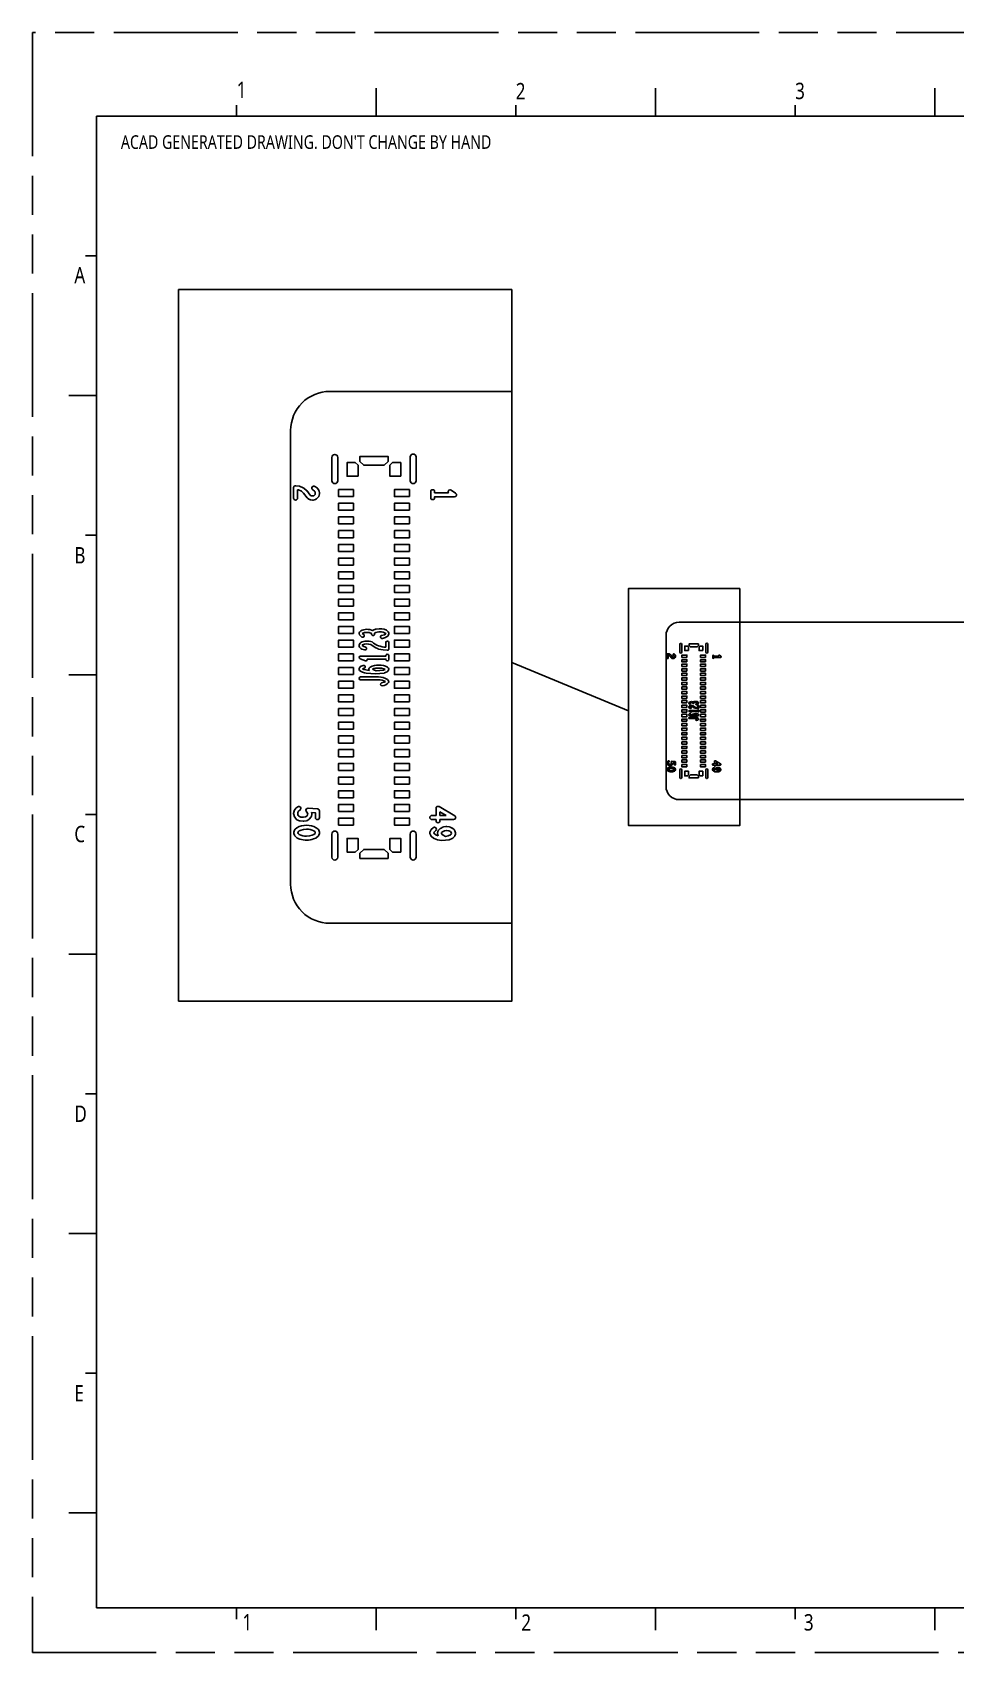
# Model space of a CAD drawing. Header units: millimetres. Extents: x 3228 to 3404, y -274 to -150.
# Drawn here: x 3228.4 to 3299.2, y -273.9 to -149.7 of the extents above; entities that cross this region are included whole.
import ezdxf

# ---------------------------------------------------------------- set-up
doc = ezdxf.new("R2010")
doc.units = ezdxf.units.MM
doc.linetypes.add('PHANTOM', pattern=[29.5, 9.5, -1.5, 3, -1.5, 3, -1.5, 9.5])
doc.layers.get('0').update_dxf_attribs({"lineweight": 25})
doc.layers.add('0PAPERF', color=2, linetype='PHANTOM', plot=False)
for name, color, linetype in [('2_layer0', 1, 'Continuous'), ('3_layer1', 2, 'Continuous'), ('鵬鼎', 5, 'Continuous')]:
    doc.layers.add(name, color=color, linetype=linetype)
doc.layers.add('DIM', color=100, linetype='Continuous', lineweight=15)
doc.layers.add('尺寸線', color=3, linetype='Continuous', lineweight=20)
doc.styles.get("Standard").update_dxf_attribs({"font": 'SIMPLEX.SHX', "width": 0.8, "height": 4})

msp = doc.modelspace()

# ---------------------------------------------------------------- linework, layer by layer
for p, q in [((3254.78, -156.09), (3254.78, -153.95)), ((3276.21, -156.09), (3276.21, -153.95)), ((3297.63, -156.09), (3297.63, -153.95)), ((3244.07, -156.09), (3244.07, -155.24)), ((3265.49, -156.09), (3265.49, -155.24)), ((3286.92, -156.09), (3286.92, -155.24)), ((3398.77, -156.09), (3233.35, -156.09)), ((3233.35, -156.09), (3233.35, -270.51)), ((3233.35, -166.81), (3232.5, -166.81)), ((3233.35, -177.52), (3231.21, -177.52)), ((3233.35, -188.23), (3232.5, -188.23)), ((3274.15, -201.71), (3265.2, -198)), ((3233.35, -198.95), (3231.21, -198.95)), ((3233.35, -209.66), (3232.5, -209.66)), ((3233.35, -220.37), (3231.21, -220.37)), ((3233.35, -231.09), (3232.5, -231.09)), ((3233.35, -241.8), (3231.21, -241.8)), ((3233.35, -252.51), (3232.5, -252.51)), ((3233.35, -260.46), (3233.35, -263.13)), ((3233.35, -263.23), (3231.21, -263.23)), ((3233.35, -263.13), (3233.35, -265.79)), ((3233.35, -265.18), (3233.35, -267.85)), ((3233.35, -267.85), (3233.35, -270.51)), ((3233.35, -270.51), (3398.77, -270.51)), ((3244.07, -270.51), (3244.07, -271.37)), ((3254.78, -270.51), (3254.78, -272.23)), ((3265.49, -270.51), (3265.49, -271.37)), ((3276.21, -270.51), (3276.21, -272.23)), ((3286.92, -270.51), (3286.92, -271.37)), ((3297.63, -270.51), (3297.63, -272.23))]:
    msp.add_line(p, q)
for points in [[(3265.2, -169.39), (3239.64, -169.39), (3239.64, -223.97), (3265.2, -223.97)], [(3282.67, -192.31), (3274.15, -192.31), (3274.15, -210.5), (3282.67, -210.5)]]:
    msp.add_lwpolyline(points, close=True)
at = {"layer": '0PAPERF'}
for p, q in [((3404.17, -149.66), (3228.42, -149.66)), ((3228.42, -149.66), (3228.42, -273.94)), ((3228.42, -273.94), (3404.17, -273.94))]:
    msp.add_line(p, q, dxfattribs=at)
at = {"layer": '2_layer0'}
for points in [[(3253.4, -183.71), (3253.4, -182.87), (3253.19, -182.66), (3252.56, -182.66), (3252.56, -183.71)], [(3255.7, -182.57), (3255.7, -182.18), (3253.54, -182.18), (3253.54, -182.57), (3253.84, -182.87), (3255.4, -182.87)], [(3256.68, -183.71), (3256.68, -182.66), (3256.05, -182.66), (3255.84, -182.87), (3255.84, -183.71)], [(3253.05, -185.27), (3253.05, -184.73), (3251.9, -184.73), (3251.9, -185.27)], [(3257.34, -185.27), (3257.34, -184.73), (3256.19, -184.73), (3256.19, -185.27)], [(3253.05, -186.32), (3253.05, -185.78), (3251.9, -185.78), (3251.9, -186.32)], [(3257.34, -186.32), (3257.34, -185.78), (3256.19, -185.78), (3256.19, -186.32)], [(3253.05, -187.37), (3253.05, -186.83), (3251.9, -186.83), (3251.9, -187.37)], [(3257.34, -187.37), (3257.34, -186.83), (3256.19, -186.83), (3256.19, -187.37)], [(3253.05, -188.42), (3253.05, -187.88), (3251.9, -187.88), (3251.9, -188.42)], [(3257.34, -188.42), (3257.34, -187.88), (3256.19, -187.88), (3256.19, -188.42)], [(3253.05, -189.47), (3253.05, -188.93), (3251.9, -188.93), (3251.9, -189.47)], [(3253.05, -190.52), (3253.05, -189.98), (3251.9, -189.98), (3251.9, -190.52)], [(3257.34, -189.47), (3257.34, -188.93), (3256.19, -188.93), (3256.19, -189.47)], [(3257.34, -190.52), (3257.34, -189.98), (3256.19, -189.98), (3256.19, -190.52)], [(3253.05, -191.57), (3253.05, -191.03), (3251.9, -191.03), (3251.9, -191.57)], [(3257.34, -191.57), (3257.34, -191.03), (3256.19, -191.03), (3256.19, -191.57)], [(3253.05, -192.62), (3253.05, -192.08), (3251.9, -192.08), (3251.9, -192.62)], [(3257.34, -192.62), (3257.34, -192.08), (3256.19, -192.08), (3256.19, -192.62)], [(3253.05, -193.67), (3253.05, -193.13), (3251.9, -193.13), (3251.9, -193.67)], [(3257.34, -193.67), (3257.34, -193.13), (3256.19, -193.13), (3256.19, -193.67)], [(3253.05, -194.72), (3253.05, -194.18), (3251.9, -194.18), (3251.9, -194.72)], [(3257.34, -194.72), (3257.34, -194.18), (3256.19, -194.18), (3256.19, -194.72)], [(3253.05, -195.77), (3253.05, -195.23), (3251.9, -195.23), (3251.9, -195.77)], [(3253.05, -196.82), (3253.05, -196.28), (3251.9, -196.28), (3251.9, -196.82)], [(3257.34, -195.77), (3257.34, -195.23), (3256.19, -195.23), (3256.19, -195.77)], [(3257.34, -196.82), (3257.34, -196.28), (3256.19, -196.28), (3256.19, -196.82)], [(3253.05, -197.87), (3253.05, -197.33), (3251.9, -197.33), (3251.9, -197.87)], [(3257.34, -197.87), (3257.34, -197.33), (3256.19, -197.33), (3256.19, -197.87)], [(3278.62, -197.6), (3278.62, -197.43), (3278.24, -197.43), (3278.24, -197.6)], [(3278.74, -197.08), (3278.74, -196.8), (3278.67, -196.73), (3278.46, -196.73), (3278.46, -197.08)], [(3279.51, -196.7), (3279.51, -196.57), (3278.79, -196.57), (3278.79, -196.7), (3278.89, -196.8), (3279.41, -196.8)], [(3279.83, -197.08), (3279.83, -196.73), (3279.62, -196.73), (3279.55, -196.8), (3279.55, -197.08)], [(3280.05, -197.6), (3280.05, -197.43), (3279.67, -197.43), (3279.67, -197.6)], [(3253.05, -198.92), (3253.05, -198.38), (3251.9, -198.38), (3251.9, -198.92)], [(3257.34, -198.92), (3257.34, -198.38), (3256.19, -198.38), (3256.19, -198.92)], [(3278.62, -197.95), (3278.62, -197.78), (3278.24, -197.78), (3278.24, -197.95)], [(3278.62, -198.3), (3278.62, -198.12), (3278.24, -198.12), (3278.24, -198.3)], [(3278.62, -198.65), (3278.62, -198.47), (3278.24, -198.47), (3278.24, -198.65)], [(3278.62, -199), (3278.62, -198.82), (3278.24, -198.82), (3278.24, -199)], [(3280.05, -197.95), (3280.05, -197.78), (3279.67, -197.78), (3279.67, -197.95)], [(3280.05, -198.3), (3280.05, -198.12), (3279.67, -198.12), (3279.67, -198.3)], [(3280.05, -198.65), (3280.05, -198.47), (3279.67, -198.47), (3279.67, -198.65)], [(3280.05, -199), (3280.05, -198.82), (3279.67, -198.82), (3279.67, -199)], [(3253.05, -199.97), (3253.05, -199.43), (3251.9, -199.43), (3251.9, -199.97)], [(3257.34, -199.97), (3257.34, -199.43), (3256.19, -199.43), (3256.19, -199.97)], [(3278.62, -199.35), (3278.62, -199.17), (3278.24, -199.17), (3278.24, -199.35)], [(3278.62, -199.7), (3278.62, -199.52), (3278.24, -199.52), (3278.24, -199.7)], [(3278.62, -200.05), (3278.62, -199.87), (3278.24, -199.87), (3278.24, -200.05)], [(3280.05, -199.35), (3280.05, -199.17), (3279.67, -199.17), (3279.67, -199.35)], [(3280.05, -199.7), (3280.05, -199.52), (3279.67, -199.52), (3279.67, -199.7)], [(3280.05, -200.05), (3280.05, -199.87), (3279.67, -199.87), (3279.67, -200.05)], [(3253.05, -201.02), (3253.05, -200.48), (3251.9, -200.48), (3251.9, -201.02)], [(3257.34, -201.02), (3257.34, -200.48), (3256.19, -200.48), (3256.19, -201.02)], [(3278.62, -200.4), (3278.62, -200.22), (3278.24, -200.22), (3278.24, -200.4)], [(3278.62, -200.75), (3278.62, -200.57), (3278.24, -200.57), (3278.24, -200.75)], [(3278.62, -201.1), (3278.62, -200.92), (3278.24, -200.92), (3278.24, -201.1)], [(3278.62, -201.45), (3278.62, -201.27), (3278.24, -201.27), (3278.24, -201.45)], [(3280.05, -200.4), (3280.05, -200.22), (3279.67, -200.22), (3279.67, -200.4)], [(3280.05, -200.75), (3280.05, -200.57), (3279.67, -200.57), (3279.67, -200.75)], [(3280.05, -201.1), (3280.05, -200.92), (3279.67, -200.92), (3279.67, -201.1)], [(3280.05, -201.45), (3280.05, -201.27), (3279.67, -201.27), (3279.67, -201.45)], [(3253.05, -202.07), (3253.05, -201.53), (3251.9, -201.53), (3251.9, -202.07)], [(3257.34, -202.07), (3257.34, -201.53), (3256.19, -201.53), (3256.19, -202.07)], [(3278.62, -201.8), (3278.62, -201.62), (3278.24, -201.62), (3278.24, -201.8)], [(3278.62, -202.15), (3278.62, -201.97), (3278.24, -201.97), (3278.24, -202.15)], [(3278.62, -202.5), (3278.62, -202.33), (3278.24, -202.33), (3278.24, -202.5)], [(3280.05, -201.8), (3280.05, -201.62), (3279.67, -201.62), (3279.67, -201.8)], [(3280.05, -202.15), (3280.05, -201.97), (3279.67, -201.97), (3279.67, -202.15)], [(3280.05, -202.5), (3280.05, -202.33), (3279.67, -202.33), (3279.67, -202.5)], [(3253.05, -203.12), (3253.05, -202.58), (3251.9, -202.58), (3251.9, -203.12)], [(3253.05, -204.17), (3253.05, -203.63), (3251.9, -203.63), (3251.9, -204.17)], [(3257.34, -203.12), (3257.34, -202.58), (3256.19, -202.58), (3256.19, -203.12)], [(3257.34, -204.17), (3257.34, -203.63), (3256.19, -203.63), (3256.19, -204.17)], [(3278.62, -202.85), (3278.62, -202.68), (3278.24, -202.68), (3278.24, -202.85)], [(3278.62, -203.2), (3278.62, -203.03), (3278.24, -203.03), (3278.24, -203.2)], [(3278.62, -203.55), (3278.62, -203.38), (3278.24, -203.38), (3278.24, -203.55)], [(3278.62, -203.9), (3278.62, -203.73), (3278.24, -203.73), (3278.24, -203.9)], [(3280.05, -202.85), (3280.05, -202.68), (3279.67, -202.68), (3279.67, -202.85)], [(3280.05, -203.2), (3280.05, -203.03), (3279.67, -203.03), (3279.67, -203.2)], [(3280.05, -203.55), (3280.05, -203.38), (3279.67, -203.38), (3279.67, -203.55)], [(3280.05, -203.9), (3280.05, -203.73), (3279.67, -203.73), (3279.67, -203.9)], [(3253.05, -205.22), (3253.05, -204.68), (3251.9, -204.68), (3251.9, -205.22)], [(3257.34, -205.22), (3257.34, -204.68), (3256.19, -204.68), (3256.19, -205.22)], [(3278.62, -204.25), (3278.62, -204.08), (3278.24, -204.08), (3278.24, -204.25)], [(3278.62, -204.6), (3278.62, -204.43), (3278.24, -204.43), (3278.24, -204.6)], [(3278.62, -204.95), (3278.62, -204.78), (3278.24, -204.78), (3278.24, -204.95)], [(3280.05, -204.25), (3280.05, -204.08), (3279.67, -204.08), (3279.67, -204.25)], [(3280.05, -204.6), (3280.05, -204.43), (3279.67, -204.43), (3279.67, -204.6)], [(3280.05, -204.95), (3280.05, -204.78), (3279.67, -204.78), (3279.67, -204.95)], [(3253.05, -206.27), (3253.05, -205.73), (3251.9, -205.73), (3251.9, -206.27)], [(3257.34, -206.27), (3257.34, -205.73), (3256.19, -205.73), (3256.19, -206.27)], [(3278.62, -205.3), (3278.62, -205.13), (3278.24, -205.13), (3278.24, -205.3)], [(3278.62, -205.65), (3278.62, -205.47), (3278.24, -205.47), (3278.24, -205.65)], [(3278.62, -206), (3278.62, -205.82), (3278.24, -205.82), (3278.24, -206)], [(3280.05, -205.3), (3280.05, -205.13), (3279.67, -205.13), (3279.67, -205.3)], [(3280.05, -205.65), (3280.05, -205.47), (3279.67, -205.47), (3279.67, -205.65)], [(3280.05, -206), (3280.05, -205.82), (3279.67, -205.82), (3279.67, -206)], [(3253.05, -207.32), (3253.05, -206.78), (3251.9, -206.78), (3251.9, -207.32)], [(3257.34, -207.32), (3257.34, -206.78), (3256.19, -206.78), (3256.19, -207.32)], [(3278.74, -206.62), (3278.74, -206.34), (3278.46, -206.34), (3278.46, -206.69), (3278.67, -206.69)], [(3279.51, -206.85), (3279.51, -206.72), (3279.41, -206.62), (3278.89, -206.62), (3278.79, -206.72), (3278.79, -206.85)], [(3279.83, -206.69), (3279.83, -206.34), (3279.55, -206.34), (3279.55, -206.62), (3279.62, -206.69)], [(3253.05, -208.37), (3253.05, -207.83), (3251.9, -207.83), (3251.9, -208.37)], [(3257.34, -208.37), (3257.34, -207.83), (3256.19, -207.83), (3256.19, -208.37)], [(3253.05, -209.42), (3253.05, -208.88), (3251.9, -208.88), (3251.9, -209.42)], [(3253.05, -210.47), (3253.05, -209.93), (3251.9, -209.93), (3251.9, -210.47)], [(3257.34, -209.42), (3257.34, -208.88), (3256.19, -208.88), (3256.19, -209.42)], [(3257.34, -210.47), (3257.34, -209.93), (3256.19, -209.93), (3256.19, -210.47)], [(3253.4, -212.33), (3253.4, -211.49), (3252.56, -211.49), (3252.56, -212.54), (3253.19, -212.54)], [(3255.7, -213.02), (3255.7, -212.63), (3255.4, -212.33), (3253.84, -212.33), (3253.54, -212.63), (3253.54, -213.02)], [(3256.68, -212.54), (3256.68, -211.49), (3255.84, -211.49), (3255.84, -212.33), (3256.05, -212.54)]]:
    msp.add_lwpolyline(points, close=True, dxfattribs=at)
at = {"layer": '3_layer1'}
for p, q in [((3281, -205.76), (3280.83, -205.66)), ((3260.17, -209.73), (3259.68, -209.44))]:
    msp.add_line(p, q, dxfattribs=at)
for points in [[(3265.2, -177.2), (3251.23, -177.2, 0.414215), (3248.23, -180.2), (3248.23, -215, 0.414215), (3251.23, -218), (3265.2, -218)], [(3255.76, -195.81, 0.17685), (3255.76, -195.73), (3255.72, -195.64, 0.235452), (3255.02, -195.41), (3254.78, -195.43, 0.088986), (3254.74, -195.44), (3254.57, -195.52, 0.119361), (3254.53, -195.55, 0.233639), (3253.61, -195.56), (3253.51, -195.66, 0.287035), (3253.48, -195.78), (3253.52, -195.88, 0.155979), (3253.56, -195.93), (3253.69, -196.04, 1), (3253.83, -195.85), (3253.72, -195.77)], [(3255.53, -196.82, -0.168571), (3254.48, -196.42, 0.217825), (3253.61, -196.46, 0.647436), (3253.69, -196.96), (3253.9, -197.03, 1), (3253.97, -196.81), (3253.78, -196.75), (3253.72, -196.7)], [(3253.72, -195.77, -0.240674), (3254.44, -195.77, 1.191929), (3254.67, -195.81), (3254.67, -195.75, -0.265945), (3255.52, -195.76)], [(3255.53, -195.78), (3255.52, -195.8), (3255.43, -195.86), (3255.21, -195.93, 1), (3255.27, -196.15), (3255.51, -196.08, 0.080627), (3255.54, -196.06), (3255.68, -195.97, 0.171007), (3255.72, -195.91), (3255.76, -195.81)], [(3255.76, -196.94), (3255.76, -196.46, 1), (3255.53, -196.46), (3255.53, -196.82)], [(3253.72, -196.69), (3253.74, -196.65, -0.205155), (3254.37, -196.62), (3254.71, -196.85), (3254.95, -196.95, 0.053945), (3254.98, -196.96), (3255.33, -197.03), (3255.64, -197.05, 0.438283), (3255.76, -196.94)], [(3255.74, -198.59), (3255.67, -198.68, -0.142911), (3255.62, -198.71), (3255.42, -198.79, -0.059869), (3255.39, -198.8), (3255.08, -198.85), (3254.73, -198.86), (3254.02, -198.8, -0.187222), (3253.52, -198.6), (3253.49, -198.52, -0.28855), (3253.5, -198.4), (3253.57, -198.32, -0.139237), (3253.63, -198.28), (3253.8, -198.23, -1), (3253.87, -198.44), (3253.75, -198.48)], [(3254.28, -198.61, -0.45497), (3254.26, -198.43), (3254.33, -198.35, -0.13723), (3255, -198.2, -0.128413), (3255.67, -198.36), (3255.74, -198.44, -0.352538), (3255.74, -198.59)], [(3255.49, -198.52), (3255.37, -198.48), (3255.19, -198.44), (3255, -198.43, 0.126338), (3254.5, -198.51)], [(3255.5, -199.46, 0.140007), (3254.96, -199.33), (3253.59, -199.33, -1), (3253.59, -199.1), (3254.96, -199.1, -0.147807), (3255.67, -199.31), (3255.74, -199.4)], [(3255.27, -199.78, -1), (3255.21, -199.56), (3255.4, -199.51), (3255.5, -199.46)], [(3255.74, -199.4, -0.352601), (3255.74, -199.54, -0.18105), (3255.27, -199.78)], [(3279.53, -201.12, 0.17685), (3279.52, -201.09), (3279.51, -201.06, 0.235452), (3279.28, -200.98), (3279.2, -200.99, 0.088986), (3279.19, -200.99), (3279.13, -201.02, 0.119361), (3279.12, -201.03, 0.233639), (3278.81, -201.03), (3278.78, -201.07, 0.287035), (3278.77, -201.11), (3278.78, -201.14, 0.155979), (3278.79, -201.16), (3278.84, -201.19, 1), (3278.88, -201.13), (3278.85, -201.1)], [(3279.45, -201.45, -0.168571), (3279.1, -201.32, 0.217825), (3278.81, -201.33, 0.647436), (3278.84, -201.5), (3278.91, -201.52, 1), (3278.93, -201.45), (3278.87, -201.43), (3278.85, -201.41)], [(3278.85, -201.1, -0.240674), (3279.09, -201.1, 1.191929), (3279.16, -201.12), (3279.16, -201.1, -0.265945), (3279.45, -201.1)], [(3279.45, -201.11), (3279.45, -201.11), (3279.42, -201.13), (3279.34, -201.16, 1), (3279.36, -201.23), (3279.44, -201.21, 0.080627), (3279.45, -201.2), (3279.5, -201.17, 0.171007), (3279.51, -201.15), (3279.53, -201.12)], [(3279.53, -201.49), (3279.53, -201.33, 1), (3279.45, -201.33), (3279.45, -201.45)], [(3279.52, -202.04), (3279.5, -202.07, -0.142911), (3279.48, -202.09), (3279.41, -202.11, -0.059869), (3279.4, -202.11), (3279.3, -202.13), (3279.18, -202.13), (3278.95, -202.11, -0.187222), (3278.78, -202.05), (3278.77, -202.02, -0.28855), (3278.77, -201.98), (3278.8, -201.95, -0.139237), (3278.81, -201.94), (3278.87, -201.92, -1), (3278.9, -201.99), (3278.86, -202.01)], [(3279.44, -202.33, 0.140007), (3279.26, -202.29), (3278.8, -202.29, -1), (3278.8, -202.21), (3279.26, -202.21, -0.147807), (3279.5, -202.28), (3279.52, -202.31)], [(3278.85, -201.41), (3278.85, -201.4, -0.205155), (3279.06, -201.39), (3279.18, -201.46), (3279.26, -201.5, 0.053945), (3279.26, -201.5), (3279.38, -201.52), (3279.49, -201.53, 0.438283), (3279.53, -201.49)], [(3279.03, -202.05, -0.45497), (3279.03, -201.99), (3279.05, -201.96, -0.13723), (3279.27, -201.91, -0.128413), (3279.5, -201.97), (3279.52, -201.99, -0.352538), (3279.52, -202.04)], [(3279.43, -202.02), (3279.4, -202.01), (3279.34, -201.99), (3279.27, -201.99, 0.126338), (3279.11, -202.02)], [(3279.36, -202.44, -1), (3279.34, -202.37), (3279.41, -202.35), (3279.44, -202.33)], [(3279.52, -202.31, -0.352601), (3279.52, -202.36, -0.18105), (3279.36, -202.44)], [(3277.55, -205.68), (3277.56, -205.71, -0.104697), (3277.56, -205.73), (3277.55, -205.78, -0.123547), (3277.54, -205.8), (3277.5, -205.84, -0.071567), (3277.49, -205.85), (3277.44, -205.88, -0.108247), (3277.42, -205.89), (3277.35, -205.9, -0.0641), (3277.33, -205.91), (3277.26, -205.9, -0.093853), (3277.24, -205.89), (3277.18, -205.86, -0.106508), (3277.16, -205.85), (3277.12, -205.8, -0.098564), (3277.11, -205.79), (3277.1, -205.73, -0.121924), (3277.09, -205.71), (3277.1, -205.65, -0.101069), (3277.11, -205.63), (3277.14, -205.59, -0.083532), (3277.15, -205.57), (3277.19, -205.54, -1), (3277.26, -205.61), (3277.22, -205.65), (3277.2, -205.68, 0.305371), (3277.23, -205.78), (3277.28, -205.8), (3277.34, -205.8), (3277.39, -205.79), (3277.43, -205.77), (3277.45, -205.74), (3277.45, -205.72), (3277.45, -205.7), (3277.42, -205.65, -0.624434), (3277.46, -205.57), (3277.71, -205.59, -0.393208), (3277.75, -205.64), (3277.75, -205.81)], [(3277.75, -205.81, -1), (3277.65, -205.81), (3277.65, -205.69), (3277.55, -205.68)], [(3281.23, -206.2, -0.190363), (3281.23, -206.23), (3281.21, -206.28, -0.097177), (3281.2, -206.3), (3281.16, -206.33, -0.099669), (3281.15, -206.34), (3281.07, -206.38, -0.06492), (3281.06, -206.38), (3280.98, -206.39), (3280.87, -206.39), (3280.78, -206.38, -0.055238), (3280.77, -206.38), (3280.68, -206.34, -0.07894), (3280.67, -206.34), (3280.61, -206.29, -0.139056), (3280.6, -206.27), (3280.58, -206.22, -0.176865), (3280.58, -206.18), (3280.6, -206.13, -0.117385), (3280.61, -206.11), (3280.66, -206.07, -1), (3280.73, -206.14), (3280.69, -206.18), (3280.68, -206.2), (3280.69, -206.22), (3280.73, -206.25), (3280.79, -206.28)], [(3280.79, -206.28, -0.28281), (3280.79, -206.13), (3280.83, -206.1, -0.087499), (3280.85, -206.09), (3280.91, -206.05, -0.066385), (3280.92, -206.05), (3280.99, -206.04, -0.092502), (3281.01, -206.04), (3281.08, -206.05, -0.066582), (3281.09, -206.05), (3281.15, -206.08, -0.094156), (3281.16, -206.09), (3281.2, -206.13, -0.10733), (3281.21, -206.15), (3281.23, -206.2)], [(3249.83, -209.49), (3249.85, -209.59, -0.104697), (3249.85, -209.65), (3249.82, -209.79, -0.123547), (3249.79, -209.85), (3249.68, -209.99, -0.071567), (3249.65, -210.02), (3249.51, -210.11, -0.108247), (3249.45, -210.13), (3249.22, -210.17, -0.0641), (3249.18, -210.17), (3248.96, -210.15, -0.093853), (3248.91, -210.14), (3248.71, -210.05, -0.106508), (3248.66, -210.01), (3248.55, -209.87, -0.098564), (3248.52, -209.82), (3248.47, -209.65, -0.121924), (3248.46, -209.58), (3248.49, -209.41, -0.101069), (3248.51, -209.35), (3248.59, -209.22, -0.083532), (3248.63, -209.18), (3248.77, -209.07, -1), (3248.96, -209.3), (3248.84, -209.4), (3248.78, -209.49, 0.305371), (3248.87, -209.78), (3249.02, -209.85), (3249.19, -209.87), (3249.36, -209.84), (3249.46, -209.77), (3249.53, -209.69), (3249.54, -209.62), (3249.53, -209.55), (3249.43, -209.4, -0.624434), (3249.57, -209.17), (3250.3, -209.22, -0.393208), (3250.44, -209.37), (3250.44, -209.89)], [(3250.44, -209.89, -1), (3250.13, -209.89), (3250.13, -209.52), (3249.83, -209.49)], [(3260.88, -211.05, -0.190363), (3260.87, -211.16), (3260.82, -211.29, -0.097177), (3260.79, -211.34), (3260.68, -211.46, -0.099669), (3260.63, -211.49), (3260.4, -211.59, -0.06492), (3260.37, -211.6), (3260.11, -211.63), (3259.78, -211.64), (3259.51, -211.6, -0.055238), (3259.48, -211.59), (3259.23, -211.49, -0.07894), (3259.19, -211.47), (3259.02, -211.34, -0.139056), (3258.97, -211.27), (3258.91, -211.12, -0.176865), (3258.91, -211.01), (3258.97, -210.86, -0.117385), (3259.01, -210.8), (3259.15, -210.67, -1), (3259.36, -210.89), (3259.24, -211), (3259.22, -211.06), (3259.24, -211.12), (3259.36, -211.22), (3259.55, -211.29)], [(3259.55, -211.29, -0.28281), (3259.56, -210.86), (3259.67, -210.75, -0.087499), (3259.72, -210.72), (3259.91, -210.62, -0.066385), (3259.95, -210.61), (3260.15, -210.57, -0.092502), (3260.2, -210.57), (3260.42, -210.61, -0.066582), (3260.46, -210.62), (3260.63, -210.7, -0.094156), (3260.68, -210.73), (3260.79, -210.84, -0.10733), (3260.82, -210.9), (3260.88, -211.05)]]:
    msp.add_lwpolyline(points, format="xyb", dxfattribs=at)
for points in [[(3251.84, -184.05, -1), (3251.39, -184.05), (3251.39, -182.26, -1), (3251.84, -182.26)], [(3257.85, -184.05, -1), (3257.4, -184.05), (3257.4, -182.23, -1), (3257.85, -182.23)], [(3250.44, -184.99, -0.119133), (3250.43, -185.06), (3250.38, -185.25, -0.134183), (3250.34, -185.32), (3250.2, -185.45, -0.135822), (3250.13, -185.49), (3249.96, -185.53, -0.085885), (3249.91, -185.53), (3249.74, -185.51, -0.098342), (3249.68, -185.49), (3249.54, -185.42, -0.111861), (3249.49, -185.37), (3249.22, -185), (3249.06, -184.86), (3248.82, -184.76), (3248.76, -184.75), (3248.76, -185.38, -1), (3248.46, -185.38), (3248.46, -184.58, -0.460623), (3248.63, -184.43), (3248.88, -184.46, -0.060737), (3248.92, -184.47), (3249.2, -184.59, -0.083696), (3249.24, -184.62), (3249.44, -184.79, -0.055514), (3249.46, -184.81), (3249.72, -185.16, 0.270297), (3250.02, -185.2), (3250.1, -185.12, 0.30228), (3250.06, -184.84), (3249.92, -184.74, -1), (3250.09, -184.49), (3250.26, -184.6, -0.104855), (3250.3, -184.65), (3250.39, -184.78, -0.096319), (3250.41, -184.84)], [(3260.88, -185, -0.738896), (3260.8, -185.28), (3259.27, -185.28), (3259.27, -185.35, -1), (3258.97, -185.35), (3258.97, -184.89, -1), (3259.27, -184.89), (3259.27, -184.97), (3260.33, -184.97, -0.797519), (3260.55, -184.77)], [(3360.84, -207.51), (3360.84, -195.91, 0.414215), (3359.84, -194.91), (3338.31, -194.91, 0.202312), (3327.49, -199.48, -0.202309), (3326.41, -199.93), (3320.92, -199.93, -0.202309), (3319.84, -199.48, 0.202312), (3309.02, -194.91), (3278.02, -194.91, 0.414215), (3277.02, -195.91), (3277.02, -207.51, 0.414215), (3278.02, -208.51), (3308.61, -208.51, -0.196013), (3310.36, -209.23, 0.196007), (3320.92, -213.53), (3326.41, -213.53, 0.196007), (3336.97, -209.23, -0.196013), (3338.72, -208.51), (3359.84, -208.51, 0.414215)], [(3255.76, -197.75, -1), (3255.53, -197.75), (3255.53, -197.73), (3254.11, -197.73, -0.577224), (3253.97, -197.86), (3253.56, -197.72, -0.85651), (3253.59, -197.5), (3255.53, -197.5, -1.103933), (3255.76, -197.48)], [(3277.75, -197.51, -0.119133), (3277.75, -197.53), (3277.73, -197.6, -0.134183), (3277.72, -197.62), (3277.67, -197.66, -0.135822), (3277.65, -197.68), (3277.59, -197.69, -0.085885), (3277.57, -197.69), (3277.52, -197.68, -0.098342), (3277.5, -197.68), (3277.45, -197.65, -0.111861), (3277.44, -197.64), (3277.35, -197.52), (3277.29, -197.47), (3277.21, -197.44), (3277.19, -197.43), (3277.19, -197.64, -1), (3277.09, -197.64), (3277.09, -197.37, -0.460623), (3277.15, -197.32), (3277.23, -197.34, -0.060737), (3277.25, -197.34), (3277.34, -197.38, -0.083696), (3277.35, -197.39), (3277.42, -197.44, -0.055514), (3277.43, -197.45), (3277.51, -197.57, 0.270297), (3277.61, -197.58), (3277.64, -197.56, 0.30228), (3277.63, -197.46), (3277.58, -197.43, -1), (3277.64, -197.34), (3277.69, -197.38, -0.104855), (3277.71, -197.4), (3277.74, -197.44, -0.096319), (3277.74, -197.46)], [(3278.22, -197.2, -1), (3278.07, -197.2), (3278.07, -196.6, -1), (3278.22, -196.6)], [(3280.22, -197.2, -1), (3280.07, -197.2), (3280.07, -196.59, -1), (3280.22, -196.59)], [(3281.23, -197.51, -0.738896), (3281.21, -197.61), (3280.7, -197.61), (3280.7, -197.63, -1), (3280.6, -197.63), (3280.6, -197.48, -1), (3280.7, -197.48), (3280.7, -197.5), (3281.05, -197.5, -0.797519), (3281.12, -197.44)], [(3279.53, -201.76, -1), (3279.45, -201.76), (3279.45, -201.76), (3278.98, -201.76, -0.577224), (3278.93, -201.8), (3278.79, -201.75, -0.85651), (3278.8, -201.68), (3279.45, -201.68, -1.103933), (3279.53, -201.67)], [(3277.75, -206.21), (3277.73, -206.27, -0.136443), (3277.72, -206.29), (3277.67, -206.33, -0.065463), (3277.66, -206.33), (3277.6, -206.36, -0.165298), (3277.25, -206.36), (3277.19, -206.33, -0.065511), (3277.18, -206.33), (3277.13, -206.29, -0.136506), (3277.11, -206.27), (3277.1, -206.21, -0.176865), (3277.1, -206.18), (3277.11, -206.13, -0.136467), (3277.13, -206.11), (3277.18, -206.07, -0.135608), (3277.42, -206.01, -0.135606), (3277.67, -206.07), (3277.72, -206.11, -0.136465), (3277.73, -206.13), (3277.75, -206.18, -0.176865)], [(3277.65, -206.2), (3277.64, -206.18), (3277.61, -206.15, 0.130667), (3277.42, -206.11), (3277.35, -206.11), (3277.28, -206.13), (3277.24, -206.15), (3277.2, -206.18), (3277.2, -206.2), (3277.2, -206.22), (3277.24, -206.24, 0.130665), (3277.42, -206.29), (3277.5, -206.28), (3277.56, -206.26), (3277.61, -206.24), (3277.64, -206.22)], [(3278.22, -206.82, -1), (3278.07, -206.82), (3278.07, -206.23, -1), (3278.22, -206.23)], [(3280.22, -206.82, -1), (3280.07, -206.82), (3280.07, -206.23, -1), (3280.22, -206.23)], [(3281.21, -205.76, -0.766353), (3281.18, -205.86), (3280.83, -205.86), (3280.83, -205.89, -1), (3280.73, -205.89), (3280.73, -205.86), (3280.63, -205.86, -1), (3280.63, -205.76), (3280.73, -205.76), (3280.73, -205.57, -0.581114), (3280.81, -205.53)], [(3260.81, -209.75, -0.766353), (3260.73, -210.04), (3259.68, -210.04), (3259.68, -210.13, -1), (3259.38, -210.13), (3259.38, -210.04), (3259.06, -210.04, -1), (3259.06, -209.73), (3259.38, -209.73), (3259.38, -209.18, -0.581114), (3259.61, -209.05)], [(3250.43, -211.1), (3250.38, -211.25, -0.136443), (3250.33, -211.32), (3250.19, -211.44, -0.065463), (3250.15, -211.46), (3249.99, -211.53, -0.165298), (3248.94, -211.54), (3248.74, -211.46, -0.065511), (3248.71, -211.44), (3248.57, -211.32, -0.136506), (3248.52, -211.25), (3248.47, -211.1, -0.176865), (3248.47, -211), (3248.52, -210.85, -0.136467), (3248.57, -210.78), (3248.71, -210.67, -0.135608), (3249.45, -210.48, -0.135606), (3250.19, -210.67), (3250.33, -210.78, -0.136465), (3250.38, -210.85), (3250.43, -211, -0.176865)], [(3250.12, -211.05), (3250.1, -210.99), (3250.01, -210.91, 0.130667), (3249.45, -210.78), (3249.22, -210.8), (3249.03, -210.85), (3248.89, -210.91), (3248.8, -210.99), (3248.77, -211.05), (3248.8, -211.11), (3248.89, -211.19, 0.130665), (3249.45, -211.32), (3249.68, -211.3), (3249.87, -211.25), (3250.01, -211.19), (3250.1, -211.11)], [(3251.84, -212.93, -1), (3251.39, -212.93), (3251.39, -211.15, -1), (3251.84, -211.15)], [(3257.85, -212.92, -1), (3257.4, -212.92), (3257.4, -211.15, -1), (3257.85, -211.15)]]:
    msp.add_lwpolyline(points, format="xyb", close=True, dxfattribs=at)
for points in [[(3253.75, -198.48), (3253.83, -198.52), (3254.28, -198.61)], [(3254.5, -198.51), (3254.6, -198.56), (3254.8, -198.63), (3255.06, -198.62), (3255.34, -198.58), (3255.49, -198.52)], [(3278.86, -202.01), (3278.88, -202.02), (3279.03, -202.05)], [(3279.11, -202.02), (3279.14, -202.03), (3279.21, -202.06), (3279.29, -202.05), (3279.39, -202.04), (3279.43, -202.02)], [(3280.83, -205.66), (3280.83, -205.76), (3281, -205.76)], [(3259.68, -209.44), (3259.68, -209.73), (3260.17, -209.73)]]:
    msp.add_lwpolyline(points, dxfattribs=at)
for points in [[(3281.13, -206.21), (3281.12, -206.19), (3281.1, -206.17), (3281.06, -206.15), (3281, -206.14), (3280.95, -206.15), (3280.9, -206.17), (3280.88, -206.2), (3280.87, -206.21), (3280.88, -206.24), (3280.91, -206.26), (3280.98, -206.29), (3281.04, -206.28), (3281.1, -206.25), (3281.12, -206.23)], [(3260.57, -211.1), (3260.55, -211.03), (3260.48, -210.96), (3260.35, -210.91), (3260.18, -210.88), (3260.03, -210.91), (3259.87, -210.98), (3259.81, -211.04), (3259.8, -211.09), (3259.83, -211.16), (3259.92, -211.24), (3260.11, -211.33), (3260.3, -211.3), (3260.48, -211.22), (3260.55, -211.15)]]:
    msp.add_lwpolyline(points, close=True, dxfattribs=at)

# ---------------------------------------------------------------- texts
at = {"layer": 'DIM', "char_height": 1.2575, "width": 0.7656, "attachment_point": 1}
for s, insert in [('{\\fMicrosoft JhengHei|b0|i0|c136|p0;\\C0;1}', (3244.09, -153.44)), ('{\\fMicrosoft JhengHei|b0|i0|c136|p0;\\C0;2}', (3265.49, -153.54)), ('{\\fMicrosoft JhengHei|b0|i0|c136|p0;\\C0;3}', (3286.92, -153.52)), ('{\\fMicrosoft JhengHei|b0|i0|c136|p0;\\C0;1}', (3244.53, -270.98)), ('{\\fMicrosoft JhengHei|b0|i0|c136|p0;\\C0;2}', (3265.92, -271.01)), ('{\\fMicrosoft JhengHei|b0|i0|c136|p0;\\C0;3}', (3287.59, -270.99))]:
    msp.add_mtext(s, dxfattribs=dict(at, insert=insert))
at = {"layer": '尺寸線', "linetype": 'Continuous', "insert": (3235.21, -157.55), "char_height": 1.0442, "width": 163.6268, "attachment_point": 1}
msp.add_mtext("{\\fMicrosoft JhengHei|b0|i0|c136|p0;ACAD GENERATED DRAWING. DON'T CHANGE BY HAND}", dxfattribs=at)
at = {"layer": '鵬鼎', "char_height": 1.2575, "width": 2.3719, "attachment_point": 1}
for s, insert in [('{\\fMicrosoft JhengHei|b0|i0|c136|p0;\\C0;A}', (3231.64, -167.65)), ('{\\fMicrosoft JhengHei|b0|i0|c136|p0;\\C0;B}', (3231.64, -189.14)), ('{\\fMicrosoft JhengHei|b0|i0|c136|p0;\\C0;C}', (3231.64, -210.52)), ('{\\fMicrosoft JhengHei|b0|i0|c136|p0;\\C0;D}', (3231.64, -231.98)), ('{\\fMicrosoft JhengHei|b0|i0|c136|p0;\\C0;E}', (3231.64, -253.42))]:
    msp.add_mtext(s, dxfattribs=dict(at, insert=insert))

doc.saveas('drawing.dxf')
